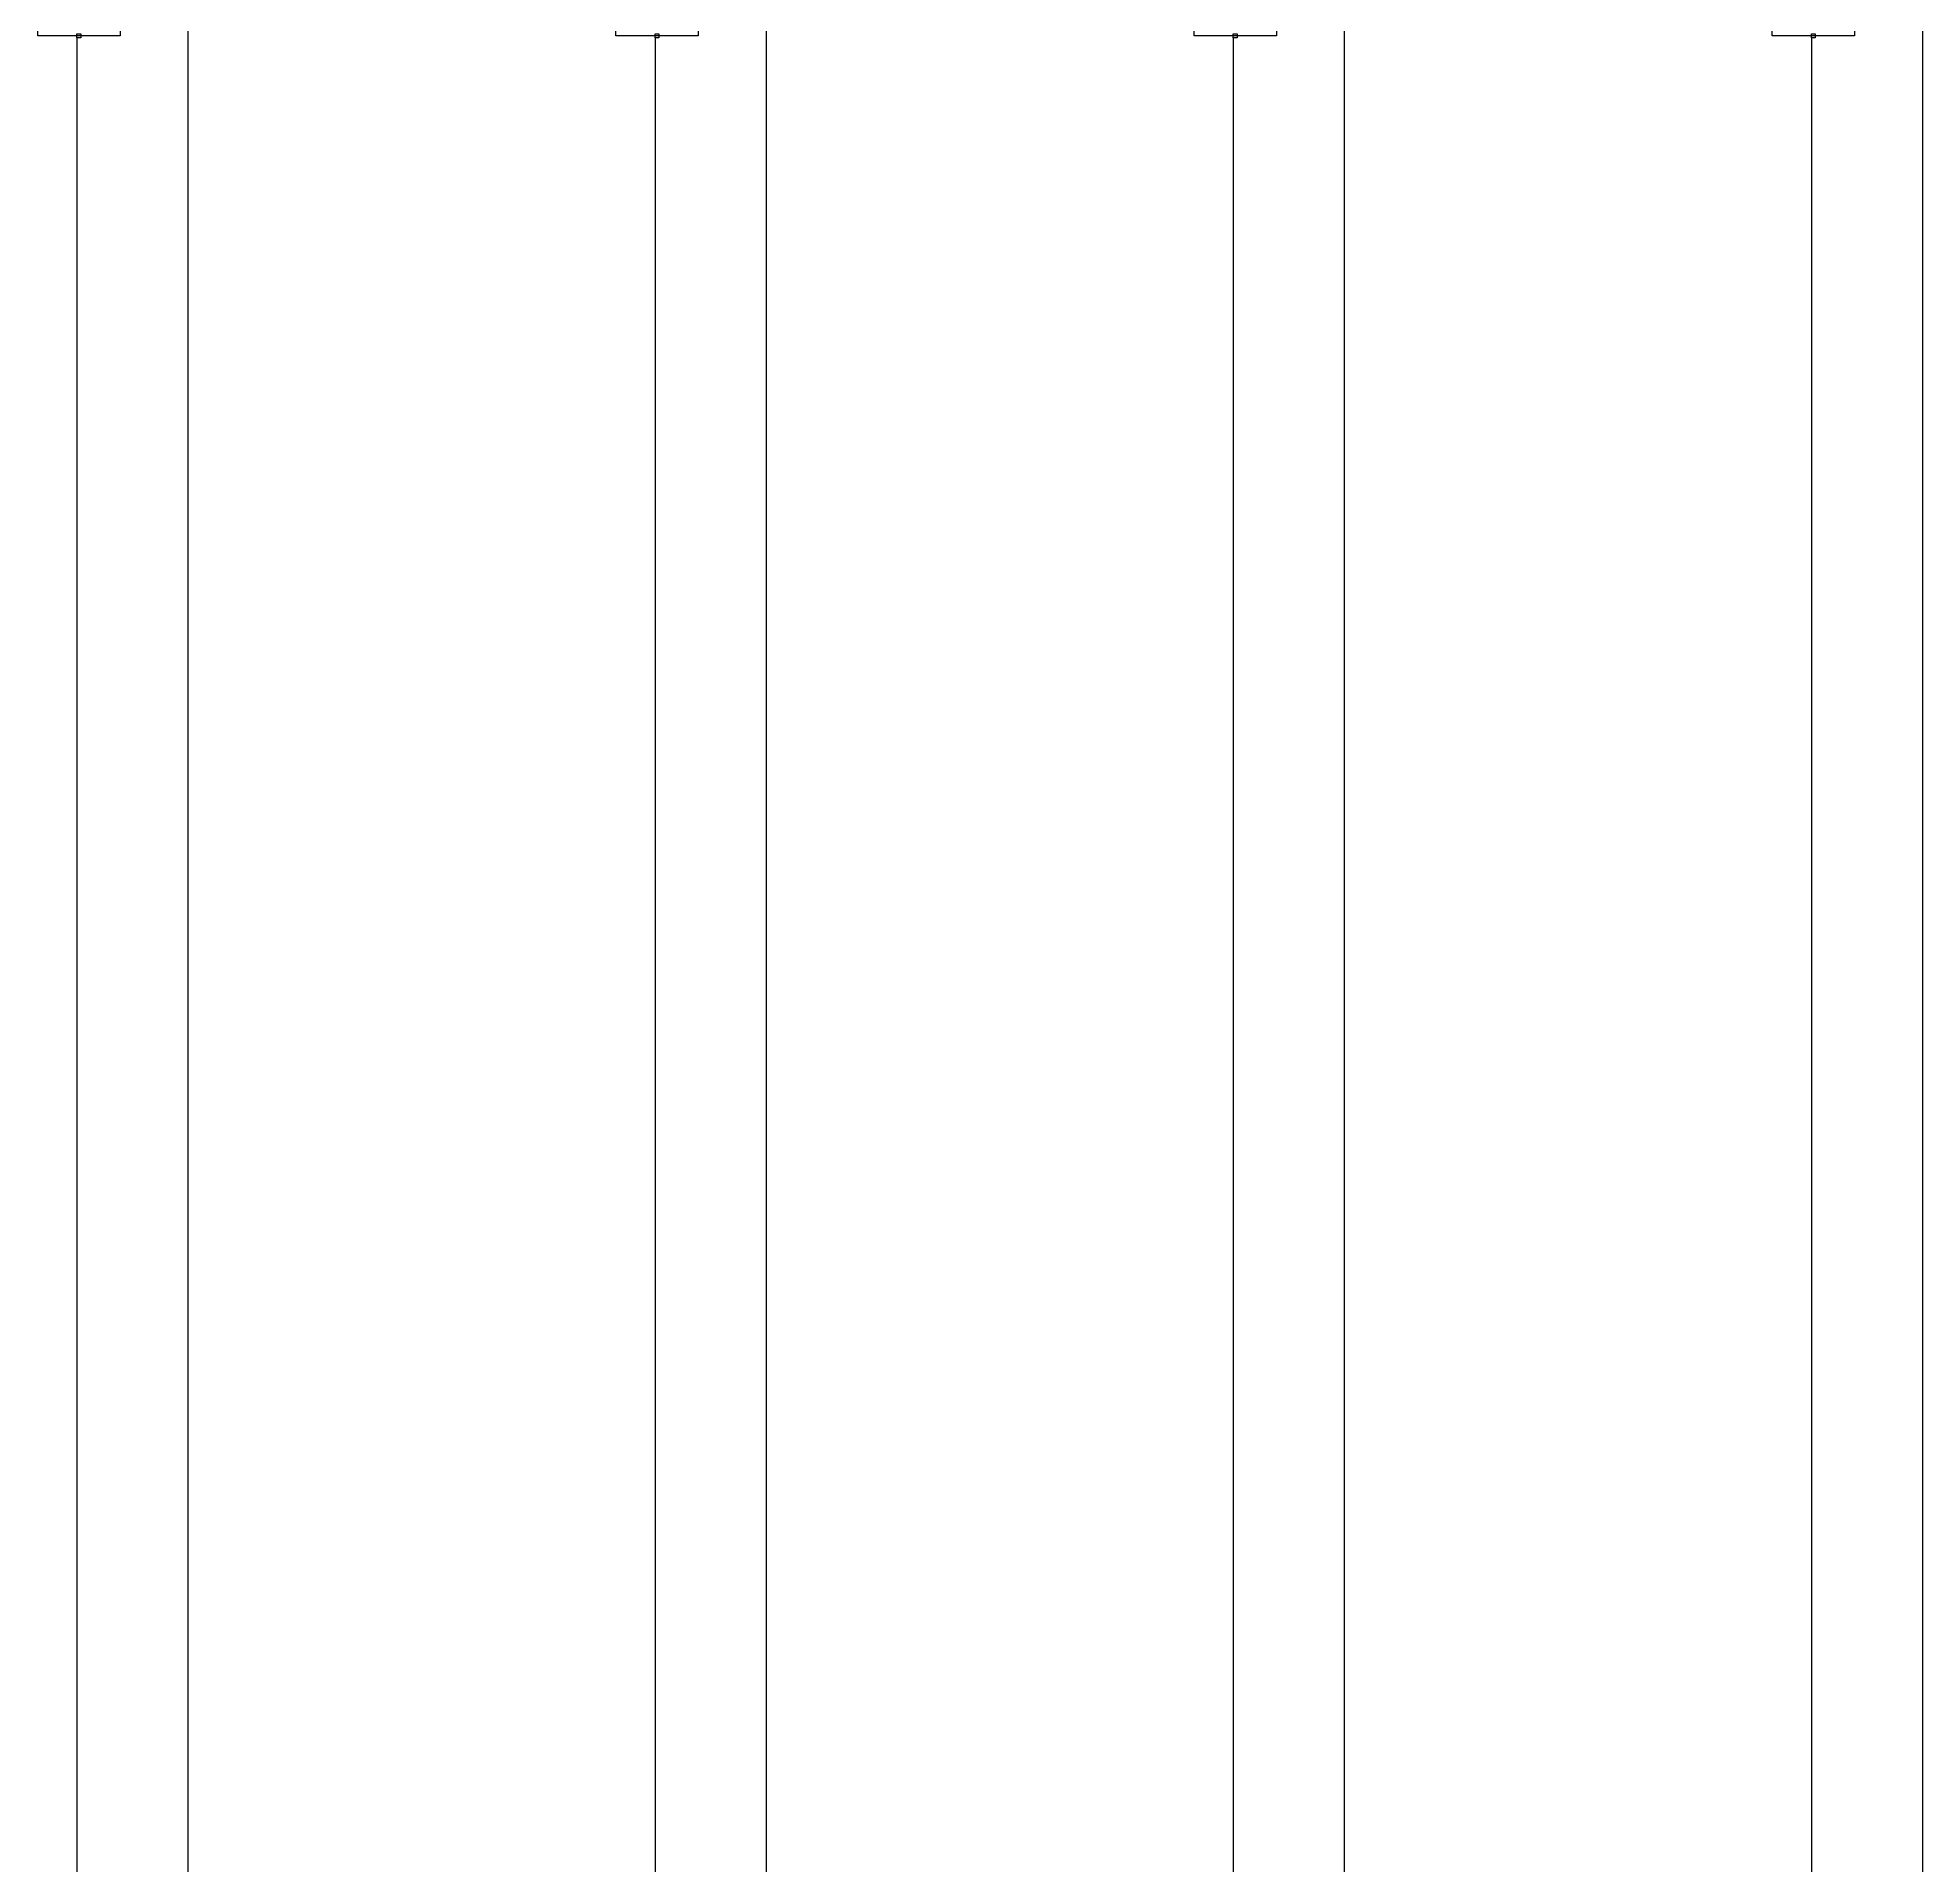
# Model space of a CAD drawing. Header units: inches. Extents: x 3 to 127, y -3 to 89.
# Drawn here: x 36.32 to 59.21, y 39.99 to 62.19 of the extents above; entities that cross this region are included whole.
import ezdxf

# ---------------------------------------------------------------- set-up
doc = ezdxf.new("R2010")
doc.units = ezdxf.units.IN
doc.header["$MEASUREMENT"] = 0
for name, color, linetype in [('GRY_20AWG', 9, 'Continuous'), ('SYMS', 7, 'Continuous'), ('WHT_12AWG', 7, 'Continuous')]:
    doc.layers.add(name, color=color, linetype=linetype)
doc.styles.add('WD', font='romans.shx')

# ---------------------------------------------------------------- blocks, each defined once
blk = doc.blocks.new('HT0_01')
for p, q in [((-0.0625, 0.0625), (0.0625, 0.0625)), ((-0.0625, -0.0625), (-0.0625, 0.0625)), ((0.0625, 0.0625), (0.0625, -0.0625)), ((0.0625, -0.0625), (-0.0625, -0.0625))]:
    blk.add_line(p, q)
at = {"style": 'WD', "flags": 1}
for tag, p in [('X4TERM01', (-0.0625, 0)), ('X2TERM01', (0, 0.0625)), ('X1TERM01', (0.0625, 0)), ('X8TERM01', (0, -0.0625))]:
    blk.add_attdef(tag, p, '', height=0.01, dxfattribs=at)
blk = doc.blocks.new('PVM')
at = {"color": 5}
for p, q in [((2, 1), (1, 0.5)), ((1, 0.5), (2, 0))]:
    blk.add_line(p, q, dxfattribs=at)
blk.add_lwpolyline([(0, 1), (2, 1), (2, 0), (0, 0)], close=True, dxfattribs=at)
at = {"layer": 'SYMS', "color": 5, "xscale": 0.3699338068975089, "yscale": 0.3699338068975089, "zscale": 0.3699338068975089}
for p in [(0, 0.5), (2, 0.5)]:
    blk.add_blockref('HT0_01', p, dxfattribs=at)
at = {"color": 5, "char_height": 0.065, "attachment_point": 1}
for s, insert, rotation in [('+', (1.625, 0.883), 180), ('-', (1.57, 0.067), 90)]:
    blk.add_mtext_dynamic_manual_height_columns(s, width=0.09892, gutter_width=0.325, heights=[0], dxfattribs=dict(at, insert=insert, rotation=rotation))

msp = doc.modelspace()

# ---------------------------------------------------------------- linework, layer by layer
at = {"layer": 'GRY_20AWG', "color": 240, "true_color": 0xed1f24}
for p, q in [((36.797, 62.194), (36.797, 25.714)), ((43.82, 62.194), (43.82, 25.714)), ((50.842, 62.194), (50.842, 25.714)), ((57.865, 62.194), (57.865, 25.714))]:
    msp.add_line(p, q, dxfattribs=at)
at = {"layer": 'WHT_12AWG', "color": 240, "true_color": 0xed1f24}
for p, q in [((38.144, 72.611), (38.144, 24.813)), ((45.167, 72.611), (45.167, 24.813)), ((52.19, 72.611), (52.19, 24.813)), ((59.213, 72.611), (59.213, 24.813))]:
    msp.add_line(p, q, dxfattribs=at)

# ---------------------------------------------------------------- block references
at = {"layer": 'SYMS', "rotation": 90}
for p in [(37.32, 62.217), (44.343, 62.217), (51.366, 62.217), (58.388, 62.217)]:
    msp.add_blockref('PVM', p, dxfattribs=at)

doc.saveas('drawing.dxf')
